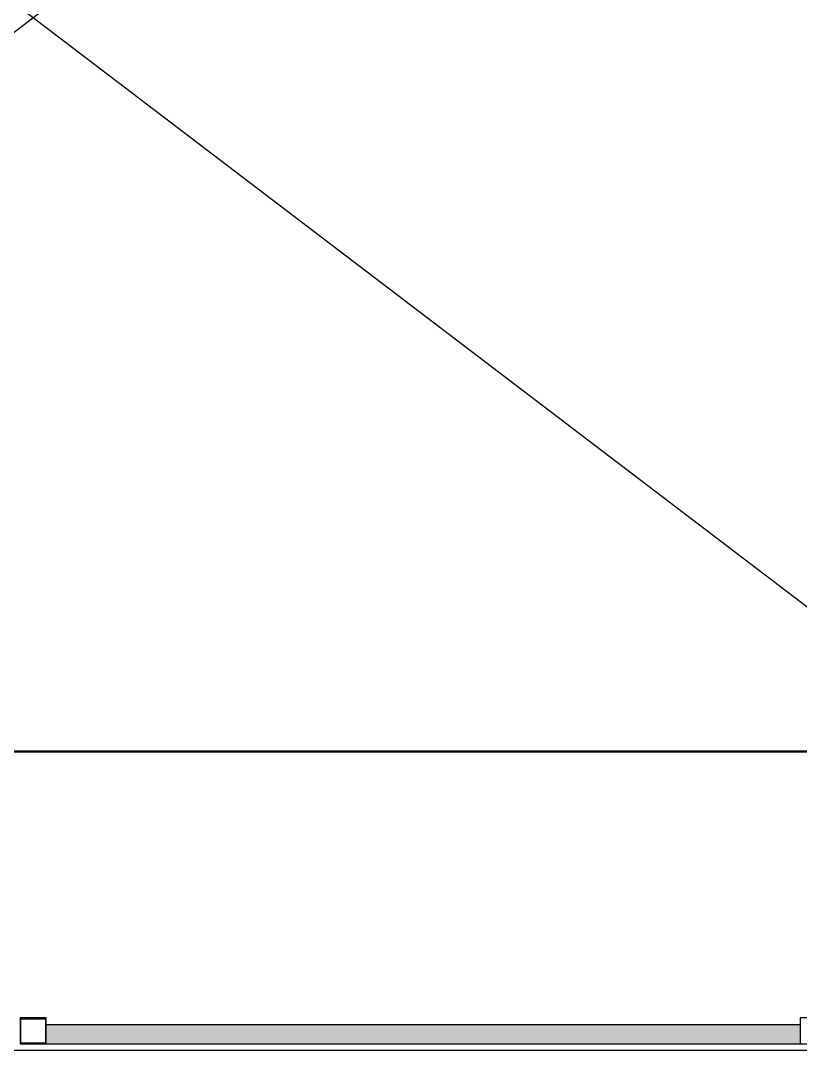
# Model space of a CAD drawing. Header units: centimetres. Extents: x 28733 to 98303, y -2883 to 8555.
# Drawn here: x 84731 to 85331, y 1514 to 2306 of the extents above; entities that cross this region are included whole.
import ezdxf

# ---------------------------------------------------------------- set-up
doc = ezdxf.new("R2010")
doc.units = ezdxf.units.CM
doc.header["$LTSCALE"] = 100
for name, color, linetype in [('A-ELEV-04', 250, 'Continuous'), ('A-WALL', 134, 'Continuous'), ('A-WALL-HTCH', 8, 'Continuous'), ('A-WALL-INSL', 249, 'Continuous'), ('S-STEL', 3, 'Continuous')]:
    doc.layers.add(name, color=color, linetype=linetype)
doc.layers.add('GEB-BEZUG', color=2, linetype='Continuous', lineweight=50, true_color=0xffff00)
doc.linetypes.add('BATTING', pattern='A,0.00254,-2.54,[134,ltypeshp.shx,S=2.54,R=0,X=-2.54,Y=0],-5.08,[134,ltypeshp.shx,S=2.54,R=180,X=2.54,Y=0],-2.54', length=10.16254)

msp = doc.modelspace()

# ---------------------------------------------------------------- hatches: boundary and pattern name
at = {"layer": 'A-WALL-HTCH'}
h = msp.add_hatch(dxfattribs=at)
h.set_pattern_fill('DASH', color=256)
h.set_pattern_definition([(0, (-27292.4476, -0.018), (3.175, 3.175), [3.175, -3.175])])
h.paths.add_polyline_path([(85330.86, 1533.62), (84750.86, 1533.62), (84750.86, 1518.62), (85330.86, 1518.62)])

# ---------------------------------------------------------------- linework, layer by layer
at = {"layer": 'A-ELEV-04'}
for p, q in [((83848.36, 1628.57), (85633.36, 2988.62)), ((83848.36, 2988.62), (85633.36, 1628.57))]:
    msp.add_line(p, q, dxfattribs=at)
at = {"layer": 'A-WALL'}
for p, q in [((84750.86, 1533.62), (85330.86, 1533.62)), ((84750.86, 1518.62), (85330.86, 1518.62))]:
    msp.add_line(p, q, dxfattribs=at)
at = {"layer": 'A-WALL-INSL', "linetype": 'BATTING', "ltscale": 0.005, "elevation": 0}
msp.add_lwpolyline([(87395.86, 1513.59), (82085.86, 1513.62)], dxfattribs=at)
at = {"layer": 'GEB-BEZUG'}
msp.add_lwpolyline([(85450.08, 1743.62), (80303.02, 1743.62)], dxfattribs=at)
at = {"layer": 'S-STEL'}
for points in [[(84730.86, 1518.59), (84750.86, 1518.59), (84750.86, 1538.59), (84730.86, 1538.59)], [(85330.86, 1518.59), (85350.86, 1518.59), (85350.86, 1538.59), (85330.86, 1538.59)]]:
    msp.add_lwpolyline(points, close=True, dxfattribs=at)
at = {"layer": 'S-STEL', "elevation": 0}
msp.add_lwpolyline([(84731.46, 1537.99), (84750.26, 1537.99), (84750.26, 1519.19), (84731.46, 1519.19)], close=True, dxfattribs=at)

doc.saveas('drawing.dxf')
